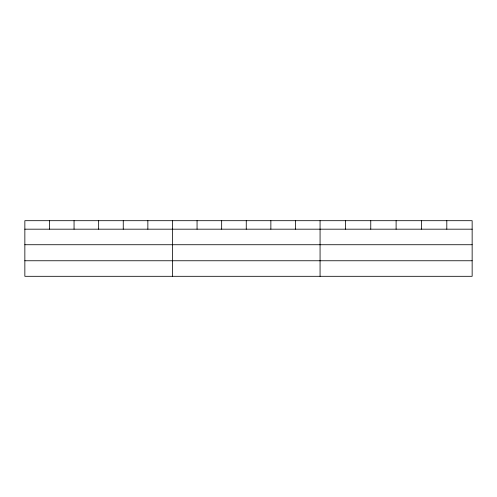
<?xml version="1.0" encoding="UTF-8"?>
<svg xmlns="http://www.w3.org/2000/svg" width="497" height="497" viewBox="0 0 497 497"><rect width="100%" height="100%" fill="white"/><g stroke="black" fill="none" stroke-linecap="round" stroke-linejoin="round"><path stroke-width="0.75" d="M472.15 244.729L472.15 220.693L24.85 220.693L24.85 276.307L472.15 276.307L472.15 244.729L24.85 244.729M24.85 229.179L472.15 229.179M24.85 260.757L472.15 260.757M446.803 220.693L446.803 229.179M421.456 220.693L421.456 229.179M396.109 220.693L396.109 229.179M370.762 220.693L370.762 229.179M345.415 220.693L345.415 229.179M320.068 220.693L320.068 276.307M295.466 220.693L295.466 229.179M270.865 220.693L270.865 229.179M246.263 220.693L246.263 229.179M221.662 220.693L221.662 229.179M197.06 220.693L197.06 229.179M172.459 220.693L172.459 276.307M147.857 220.693L147.857 229.179M123.256 220.693L123.256 229.179M98.654 220.693L98.654 229.179M74.053 220.693L74.053 229.179M49.451 220.693L49.451 229.179"/></g></svg>
